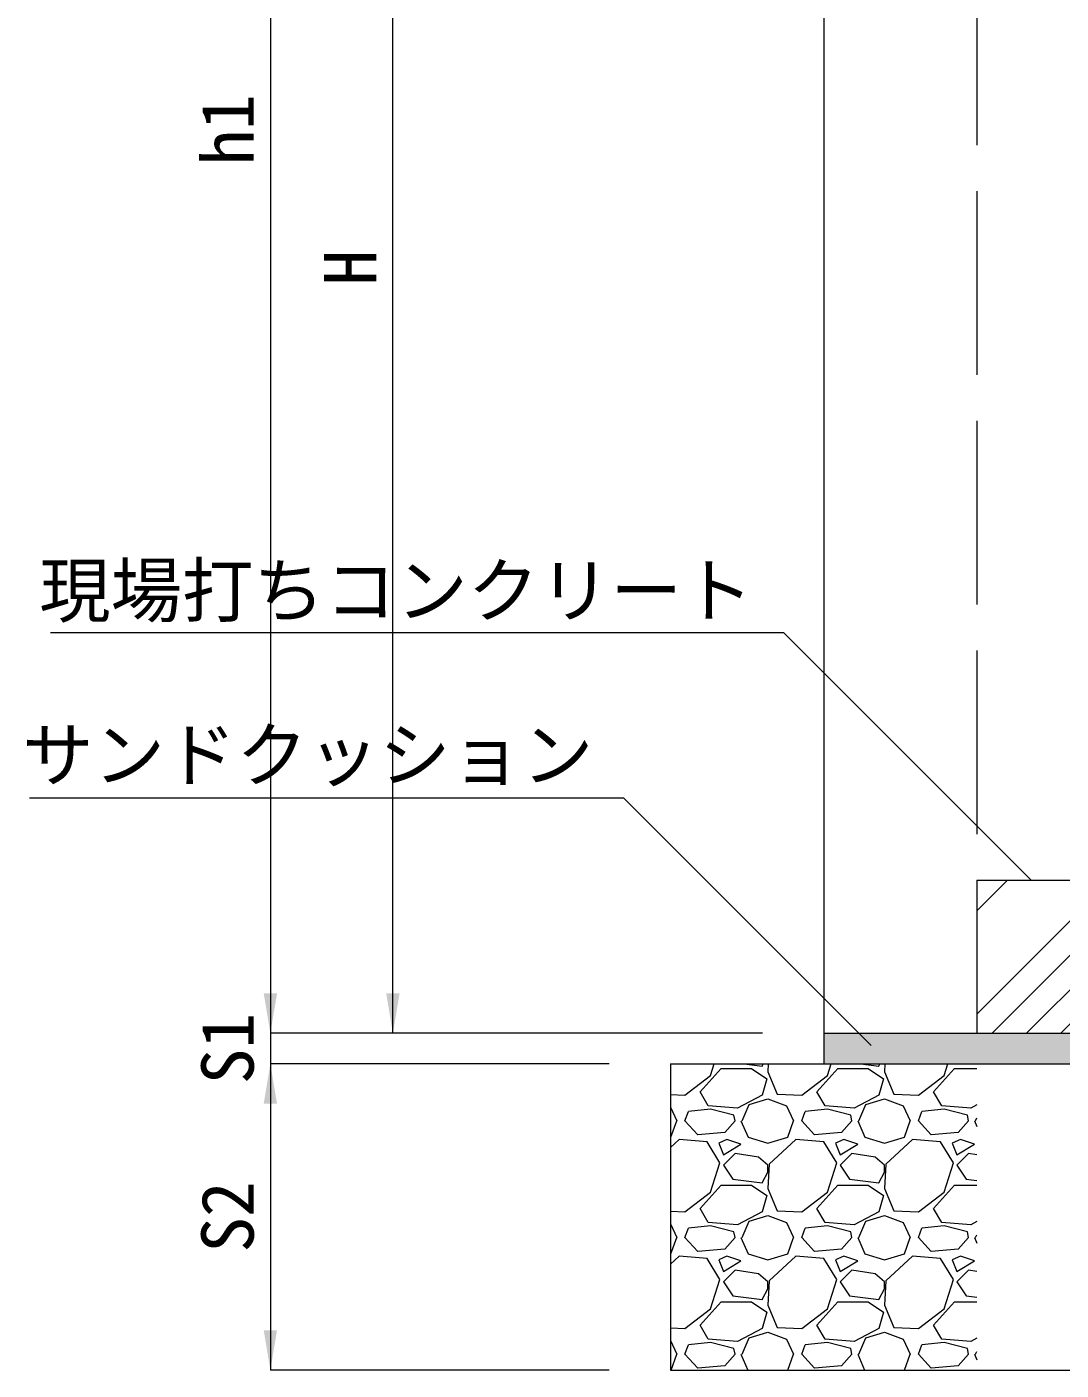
# Model space of a CAD drawing. Units: millimetres at full size, sheet at 1:20; details may follow other scales. Extents: x 77366 to 86266, y -8765 to 5947.
# Drawn here: x 83496 to 84171, y 2746 to 3624 of the extents above; entities that cross this region are included whole.
import ezdxf
from ezdxf.enums import TextEntityAlignment as Align

# ---------------------------------------------------------------- set-up
doc = ezdxf.new("R2010")
doc.units = ezdxf.units.MM
doc.header["$LTSCALE"] = 20
doc.linetypes.add('DASHED', pattern=[7.5, 6, -1.5])
for name, color, linetype, lineweight in [('ハッチング', 7, 'Continuous', 9), ('基礎', 7, 'Continuous', 5), ('寸法線', 7, 'Continuous', 13), ('引出線', 4, 'Continuous', 13), ('本体', 2, 'Continuous', 20)]:
    doc.layers.add(name, color=color, linetype=linetype, lineweight=lineweight)
doc.styles.add('ＭＳ ゴシック', font='')
doc.styles.get('ＭＳ ゴシック').set_extended_font_data('MS Gothic')

# ---------------------------------------------------------------- blocks, each defined once
blk = doc.blocks.new('filled_arrow')
at = {"color": 0, "linetype": 'Continuous', "lineweight": -2}
blk.add_solid([(7.5, 1.25), (0, 0), (7.5, -1.25)], dxfattribs=at)

msp = doc.modelspace()

# ---------------------------------------------------------------- hatches: boundary and pattern name
at = {"layer": 'ハッチング'}
h = msp.add_hatch(dxfattribs=at)
h.set_pattern_fill('USER', color=256, style=0, pattern_type=2)
h.set_pattern_definition([(45, (4775, 150), (-67.35192, 67.35192), []), (45, (4797.45, 150), (-67.35192, 67.35192), []), (45, (4819.9, 150), (-67.35192, 67.35192), []), (45, (4842.35, 150), (-67.35192, 67.35192), [])])
h.paths.add_polyline_path([(84115.8, 3066.47), (84115.8, 2966.47), (84415.8, 2966.47), (84415.8, 3066.47)])
msp.add_hatch(color=256, dxfattribs=at).paths.add_polyline_path([(84015.8, 2966.47), (84015.8, 2946.47), (84515.8, 2946.47), (84515.8, 2966.47)])

# ---------------------------------------------------------------- linework, layer by layer
at = {"layer": '基礎', "color": 3, "lineweight": 13}
for p, q in [((84015.8, 2966.47), (84015.8, 2946.47)), ((83915.8, 2946.47), (84615.8, 2946.47)), ((83915.8, 2946.47), (83915.8, 2746.47)), ((83915.8, 2746.47), (84615.8, 2746.47))]:
    msp.add_line(p, q, dxfattribs=at)
at = {"layer": '基礎'}
for p, q in [((83925.25, 2926.01), (83942.01, 2938.96)), ((83935.15, 2928.29), (83948.87, 2943.53)), ((83942.01, 2938.96), (83944.41, 2946.47)), ((83948.87, 2943.53), (83968.68, 2943.53)), ((83963.81, 2946.47), (83975.54, 2945.06)), ((83968.68, 2943.53), (83978.59, 2936.68)), ((83975.54, 2945.06), (83976.32, 2946.47)), ((83979.6, 2946.47), (83979.35, 2941.25)), ((83979.35, 2941.25), (83985.45, 2926.77)), ((84001.45, 2926.01), (84018.21, 2938.96)), ((84011.35, 2928.29), (84025.07, 2943.53)), ((84018.21, 2938.96), (84020.61, 2946.47)), ((84025.07, 2943.53), (84044.88, 2943.53)), ((84040.01, 2946.47), (84051.74, 2945.06)), ((84044.88, 2943.53), (84054.79, 2936.68)), ((84051.74, 2945.06), (84052.52, 2946.47)), ((84055.8, 2946.47), (84055.55, 2941.25)), ((84055.55, 2941.25), (84061.65, 2926.77)), ((84077.65, 2926.01), (84094.41, 2938.96)), ((84087.55, 2928.29), (84101.27, 2943.53)), ((84094.41, 2938.96), (84096.81, 2946.47)), ((84101.27, 2943.53), (84115.8, 2943.53)), ((83978.59, 2936.68), (83975.54, 2926.01)), ((84054.79, 2936.68), (84051.74, 2926.01)), ((83915.8, 2926.46), (83925.25, 2926.01)), ((83940.49, 2919.15), (83935.15, 2928.29)), ((83975.54, 2926.01), (83959.54, 2917.63)), ((83967.16, 2919.91), (83979.35, 2923.72)), ((83979.35, 2923.72), (83991.54, 2919.15)), ((83985.45, 2926.77), (84001.45, 2926.01)), ((84016.69, 2919.15), (84011.35, 2928.29)), ((84051.74, 2926.01), (84035.74, 2917.63)), ((84043.36, 2919.91), (84055.55, 2923.72)), ((84055.55, 2923.72), (84067.74, 2919.15)), ((84061.65, 2926.77), (84077.65, 2926.01)), ((84092.89, 2919.15), (84087.55, 2928.29)), ((83915.8, 2918.17), (83919.91, 2909.24)), ((83925.25, 2909.24), (83927.53, 2915.34)), ((83942.01, 2916.86), (83927.53, 2915.34)), ((83959.54, 2917.63), (83940.49, 2919.15)), ((83957.25, 2913.05), (83942.01, 2916.86)), ((83958.01, 2909.24), (83957.25, 2913.05)), ((83962.59, 2909.24), (83967.16, 2919.91)), ((83991.54, 2919.15), (83996.11, 2909.24)), ((84001.45, 2909.24), (84003.73, 2915.34)), ((84018.21, 2916.86), (84003.73, 2915.34)), ((84035.74, 2917.63), (84016.69, 2919.15)), ((84033.45, 2913.05), (84018.21, 2916.86)), ((84034.21, 2909.24), (84033.45, 2913.05)), ((84038.79, 2909.24), (84043.36, 2919.91)), ((84067.74, 2919.15), (84072.31, 2909.24)), ((84077.65, 2909.24), (84079.93, 2915.34)), ((84094.41, 2916.86), (84079.93, 2915.34)), ((84111.94, 2917.63), (84092.89, 2919.15)), ((84109.65, 2913.05), (84094.41, 2916.86)), ((84110.41, 2909.24), (84109.65, 2913.05)), ((84115.8, 2919.65), (84111.94, 2917.63)), ((83916.1, 2898.58), (83919.91, 2909.24)), ((83933.63, 2900.1), (83925.25, 2909.24)), ((83958.01, 2909.24), (83951.16, 2901.62)), ((83961.82, 2909.24), (83966.4, 2898.58)), ((83992.3, 2898.58), (83996.11, 2909.24)), ((84009.83, 2900.1), (84001.45, 2909.24)), ((84034.21, 2909.24), (84027.36, 2901.62)), ((84038.02, 2909.24), (84042.6, 2898.58)), ((84068.5, 2898.58), (84072.31, 2909.24)), ((84086.03, 2900.1), (84077.65, 2909.24)), ((84110.41, 2909.24), (84103.56, 2901.62)), ((84114.22, 2909.24), (84115.8, 2905.58)), ((84114.99, 2909.24), (84115.8, 2911.14)), ((83915.8, 2898.49), (83916.1, 2898.58)), ((83921.44, 2897.05), (83915.8, 2891.9)), ((83939.73, 2895.53), (83921.44, 2897.05)), ((83951.16, 2901.63), (83933.63, 2900.1)), ((83948.11, 2881.81), (83939.73, 2895.53)), ((83952.68, 2897.05), (83947.35, 2894.77)), ((83961.82, 2894), (83952.68, 2897.05)), ((83966.4, 2898.58), (83979.35, 2894.77)), ((83979.35, 2894.77), (83992.3, 2898.58)), ((83997.64, 2897.05), (83980.11, 2881.05)), ((84015.93, 2895.53), (83997.64, 2897.05)), ((84027.36, 2901.63), (84009.83, 2900.1)), ((84024.31, 2881.81), (84015.93, 2895.53)), ((84028.88, 2897.05), (84023.55, 2894.77)), ((84038.02, 2894), (84028.88, 2897.05)), ((84042.6, 2898.58), (84055.55, 2894.77)), ((84055.55, 2894.77), (84068.5, 2898.58)), ((84073.84, 2897.05), (84056.31, 2881.05)), ((84092.13, 2895.53), (84073.84, 2897.05)), ((84103.56, 2901.63), (84086.03, 2900.1)), ((84100.51, 2881.81), (84092.13, 2895.53)), ((84105.08, 2897.05), (84099.75, 2894.77)), ((84114.22, 2894), (84105.08, 2897.05)), ((83947.35, 2894.77), (83950.39, 2887.15)), ((83950.39, 2887.15), (83961.82, 2894)), ((83958.01, 2887.91), (83950.39, 2880.29)), ((83973.25, 2885.62), (83958.01, 2887.91)), ((84023.55, 2894.77), (84026.59, 2887.15)), ((84026.59, 2887.15), (84038.02, 2894)), ((84034.21, 2887.91), (84026.59, 2880.29)), ((84049.45, 2885.62), (84034.21, 2887.91)), ((84099.75, 2894.77), (84102.79, 2887.15)), ((84102.79, 2887.15), (84114.22, 2894)), ((84110.41, 2887.91), (84102.79, 2880.29)), ((84115.8, 2887.1), (84110.41, 2887.91)), ((83942.01, 2862.76), (83948.11, 2881.81)), ((83950.39, 2880.29), (83956.49, 2871.14)), ((83979.35, 2880.29), (83973.25, 2885.62)), ((83980.11, 2881.05), (83979.35, 2865.05)), ((83979.35, 2875.72), (83979.35, 2880.29)), ((84018.21, 2862.76), (84024.31, 2881.81)), ((84026.59, 2880.29), (84032.69, 2871.14)), ((84055.55, 2880.29), (84049.45, 2885.62)), ((84056.31, 2881.05), (84055.55, 2865.05)), ((84055.55, 2875.72), (84055.55, 2880.29)), ((84094.41, 2862.76), (84100.51, 2881.81)), ((84102.79, 2880.29), (84108.89, 2871.14)), ((83956.49, 2871.14), (83975.54, 2868.86)), ((83975.54, 2868.86), (83979.35, 2875.72)), ((84032.69, 2871.14), (84051.74, 2868.86)), ((84051.74, 2868.86), (84055.55, 2875.72)), ((84108.89, 2871.14), (84115.8, 2870.32)), ((83925.25, 2849.81), (83942.01, 2862.76)), ((83935.15, 2852.09), (83948.87, 2867.33)), ((83948.87, 2867.33), (83968.68, 2867.33)), ((83968.68, 2867.33), (83978.59, 2860.48)), ((83978.59, 2860.48), (83975.54, 2849.81)), ((83979.35, 2865.05), (83985.45, 2850.57)), ((84001.45, 2849.81), (84018.21, 2862.76)), ((84011.35, 2852.09), (84025.07, 2867.33)), ((84025.07, 2867.33), (84044.88, 2867.33)), ((84044.88, 2867.33), (84054.79, 2860.48)), ((84054.79, 2860.48), (84051.74, 2849.81)), ((84055.55, 2865.05), (84061.65, 2850.57)), ((84077.65, 2849.81), (84094.41, 2862.76)), ((84087.55, 2852.09), (84101.27, 2867.33)), ((84101.27, 2867.33), (84115.8, 2867.33)), ((83940.49, 2842.95), (83935.15, 2852.09)), ((84016.69, 2842.95), (84011.35, 2852.09)), ((84092.89, 2842.95), (84087.55, 2852.09)), ((83915.8, 2850.26), (83925.25, 2849.81)), ((83959.54, 2841.43), (83940.49, 2842.95)), ((83975.54, 2849.81), (83959.54, 2841.43)), ((83962.59, 2833.04), (83967.16, 2843.71)), ((83967.16, 2843.71), (83979.35, 2847.52)), ((83979.35, 2847.52), (83991.54, 2842.95)), ((83985.45, 2850.57), (84001.45, 2849.81)), ((83991.54, 2842.95), (83996.11, 2833.04)), ((84035.74, 2841.43), (84016.69, 2842.95)), ((84051.74, 2849.81), (84035.74, 2841.43)), ((84038.79, 2833.04), (84043.36, 2843.71)), ((84043.36, 2843.71), (84055.55, 2847.52)), ((84055.55, 2847.52), (84067.74, 2842.95)), ((84061.65, 2850.57), (84077.65, 2849.81)), ((84067.74, 2842.95), (84072.31, 2833.04)), ((84111.94, 2841.43), (84092.89, 2842.95)), ((84115.8, 2843.45), (84111.94, 2841.43)), ((83915.8, 2841.97), (83919.91, 2833.04)), ((83925.25, 2833.04), (83927.53, 2839.14)), ((83942.01, 2840.66), (83927.53, 2839.14)), ((83957.25, 2836.85), (83942.01, 2840.66)), ((83958.01, 2833.04), (83957.25, 2836.85)), ((84001.45, 2833.04), (84003.73, 2839.14)), ((84018.21, 2840.66), (84003.73, 2839.14)), ((84033.45, 2836.85), (84018.21, 2840.66)), ((84034.21, 2833.04), (84033.45, 2836.85)), ((84077.65, 2833.04), (84079.93, 2839.14)), ((84094.41, 2840.66), (84079.93, 2839.14)), ((84109.65, 2836.85), (84094.41, 2840.66)), ((84110.41, 2833.04), (84109.65, 2836.85)), ((84114.99, 2833.04), (84115.8, 2834.94)), ((83916.1, 2822.38), (83919.91, 2833.04)), ((83933.63, 2823.9), (83925.25, 2833.04)), ((83951.16, 2825.43), (83933.63, 2823.9)), ((83958.01, 2833.04), (83951.16, 2825.42)), ((83961.82, 2833.04), (83966.4, 2822.38)), ((83992.3, 2822.38), (83996.11, 2833.04)), ((84009.83, 2823.9), (84001.45, 2833.04)), ((84027.36, 2825.43), (84009.83, 2823.9)), ((84034.21, 2833.04), (84027.36, 2825.42)), ((84038.02, 2833.04), (84042.6, 2822.38)), ((84068.5, 2822.38), (84072.31, 2833.04)), ((84086.03, 2823.9), (84077.65, 2833.04)), ((84103.56, 2825.43), (84086.03, 2823.9)), ((84110.41, 2833.04), (84103.56, 2825.42)), ((84114.22, 2833.04), (84115.8, 2829.38)), ((83915.8, 2822.29), (83916.1, 2822.38)), ((83921.44, 2820.85), (83915.8, 2815.7)), ((83939.73, 2819.33), (83921.44, 2820.85)), ((83948.11, 2805.61), (83939.73, 2819.33)), ((83952.68, 2820.85), (83947.35, 2818.57)), ((83947.35, 2818.57), (83950.39, 2810.95)), ((83950.39, 2810.95), (83961.82, 2817.8)), ((83961.82, 2817.8), (83952.68, 2820.85)), ((83966.4, 2822.38), (83979.35, 2818.57)), ((83979.35, 2818.57), (83992.3, 2822.38)), ((83997.64, 2820.85), (83980.11, 2804.85)), ((84015.93, 2819.33), (83997.64, 2820.85)), ((84024.31, 2805.61), (84015.93, 2819.33)), ((84028.88, 2820.85), (84023.55, 2818.57)), ((84023.55, 2818.57), (84026.59, 2810.95)), ((84026.59, 2810.95), (84038.02, 2817.8)), ((84038.02, 2817.8), (84028.88, 2820.85)), ((84042.6, 2822.38), (84055.55, 2818.57)), ((84055.55, 2818.57), (84068.5, 2822.38)), ((84073.84, 2820.85), (84056.31, 2804.85)), ((84092.13, 2819.33), (84073.84, 2820.85)), ((84100.51, 2805.61), (84092.13, 2819.33)), ((84105.08, 2820.85), (84099.75, 2818.57)), ((84099.75, 2818.57), (84102.79, 2810.95)), ((84102.79, 2810.95), (84114.22, 2817.8)), ((84114.22, 2817.8), (84105.08, 2820.85)), ((83958.01, 2811.71), (83950.39, 2804.09)), ((83973.25, 2809.42), (83958.01, 2811.71)), ((83979.35, 2804.09), (83973.25, 2809.42)), ((84034.21, 2811.71), (84026.59, 2804.09)), ((84049.45, 2809.42), (84034.21, 2811.71)), ((84055.55, 2804.09), (84049.45, 2809.42)), ((84110.41, 2811.71), (84102.79, 2804.09)), ((84115.8, 2810.9), (84110.41, 2811.71)), ((83942.01, 2786.56), (83948.11, 2805.61)), ((83950.39, 2804.09), (83956.49, 2794.94)), ((83975.54, 2792.66), (83979.35, 2799.52)), ((83980.11, 2804.85), (83979.35, 2788.85)), ((83979.35, 2799.52), (83979.35, 2804.09)), ((84018.21, 2786.56), (84024.31, 2805.61)), ((84026.59, 2804.09), (84032.69, 2794.94)), ((84051.74, 2792.66), (84055.55, 2799.52)), ((84056.31, 2804.85), (84055.55, 2788.85)), ((84055.55, 2799.52), (84055.55, 2804.09)), ((84094.41, 2786.56), (84100.51, 2805.61)), ((84102.79, 2804.09), (84108.89, 2794.94)), ((83935.15, 2775.89), (83948.87, 2791.13)), ((83948.87, 2791.13), (83968.68, 2791.13)), ((83956.49, 2794.94), (83975.54, 2792.66)), ((83968.68, 2791.13), (83978.59, 2784.28)), ((84011.35, 2775.89), (84025.07, 2791.13)), ((84025.07, 2791.13), (84044.88, 2791.13)), ((84032.69, 2794.94), (84051.74, 2792.66)), ((84044.88, 2791.13), (84054.79, 2784.28)), ((84087.55, 2775.89), (84101.27, 2791.13)), ((84101.27, 2791.13), (84115.8, 2791.13)), ((84108.89, 2794.94), (84115.8, 2794.12)), ((83925.25, 2773.61), (83942.01, 2786.56)), ((83978.59, 2784.28), (83975.54, 2773.61)), ((83979.35, 2788.85), (83985.45, 2774.37)), ((84001.45, 2773.61), (84018.21, 2786.56)), ((84054.79, 2784.28), (84051.74, 2773.61)), ((84055.55, 2788.85), (84061.65, 2774.37)), ((84077.65, 2773.61), (84094.41, 2786.56)), ((83915.8, 2774.06), (83925.25, 2773.61)), ((83940.49, 2766.75), (83935.15, 2775.89)), ((83975.54, 2773.61), (83959.54, 2765.23)), ((83985.45, 2774.37), (84001.45, 2773.61)), ((84016.69, 2766.75), (84011.35, 2775.89)), ((84051.74, 2773.61), (84035.74, 2765.23)), ((84061.65, 2774.37), (84077.65, 2773.61)), ((84092.89, 2766.75), (84087.55, 2775.89)), ((83915.8, 2765.77), (83919.91, 2756.84)), ((83942.01, 2764.46), (83927.53, 2762.94)), ((83959.54, 2765.23), (83940.49, 2766.75)), ((83957.25, 2760.65), (83942.01, 2764.46)), ((83962.59, 2756.84), (83967.16, 2767.51)), ((83967.16, 2767.51), (83979.35, 2771.32)), ((83979.35, 2771.32), (83991.54, 2766.75)), ((83991.54, 2766.75), (83996.11, 2756.84)), ((84018.21, 2764.46), (84003.73, 2762.94)), ((84035.74, 2765.23), (84016.69, 2766.75)), ((84033.45, 2760.65), (84018.21, 2764.46)), ((84038.79, 2756.84), (84043.36, 2767.51)), ((84043.36, 2767.51), (84055.55, 2771.32)), ((84055.55, 2771.32), (84067.74, 2766.75)), ((84067.74, 2766.75), (84072.31, 2756.84)), ((84094.41, 2764.46), (84079.93, 2762.94)), ((84111.94, 2765.23), (84092.89, 2766.75)), ((84109.65, 2760.65), (84094.41, 2764.46)), ((84115.8, 2767.25), (84111.94, 2765.23)), ((83916.21, 2746.47), (83919.91, 2756.84)), ((83925.25, 2756.84), (83927.53, 2762.94)), ((83933.63, 2747.7), (83925.25, 2756.84)), ((83958.01, 2756.84), (83951.16, 2749.22)), ((83958.01, 2756.84), (83957.25, 2760.65)), ((83961.82, 2756.84), (83966.27, 2746.47)), ((83992.41, 2746.47), (83996.11, 2756.84)), ((84001.45, 2756.84), (84003.73, 2762.94)), ((84009.83, 2747.7), (84001.45, 2756.84)), ((84034.21, 2756.84), (84027.36, 2749.22)), ((84034.21, 2756.84), (84033.45, 2760.65)), ((84038.02, 2756.84), (84042.47, 2746.47)), ((84068.61, 2746.47), (84072.31, 2756.84)), ((84077.65, 2756.84), (84079.93, 2762.94)), ((84086.03, 2747.7), (84077.65, 2756.84)), ((84110.41, 2756.84), (84103.56, 2749.22)), ((84110.41, 2756.84), (84109.65, 2760.65)), ((84114.22, 2756.84), (84115.8, 2753.18)), ((84114.99, 2756.84), (84115.8, 2758.74)), ((83951.16, 2749.23), (83933.63, 2747.7)), ((84027.36, 2749.23), (84009.83, 2747.7)), ((84103.56, 2749.23), (84086.03, 2747.7))]:
    msp.add_line(p, q, dxfattribs=at)
at = {"layer": '寸法線', "lineweight": 9}
for p, q in [((83654.55, 4146.47), (83654.55, 2966.47)), ((83734.55, 2966.47), (83734.55, 3966.47)), ((83654.55, 3018.47), (83654.55, 2894.47)), ((83975.8, 2966.47), (83654.55, 2966.47)), ((83975.8, 2966.47), (83654.55, 2966.47)), ((83975.8, 2966.47), (83734.55, 2966.47)), ((83875.8, 2946.47), (83654.55, 2946.47)), ((83654.55, 2946.47), (83654.55, 2746.47)), ((83875.8, 2946.47), (83654.55, 2946.47)), ((83875.8, 2746.47), (83654.55, 2746.47))]:
    msp.add_line(p, q, dxfattribs=at)
at = {"layer": '引出線'}
for points in [[(84151.29, 3066.47), (83989.83, 3227.93), (83510.97, 3227.93)], [(84046.88, 2958.57), (83885.42, 3120.03), (83497.19, 3120.03)]]:
    msp.add_lwpolyline(points, dxfattribs=at)
at = {"layer": '本体'}
for p, q in [((84015.8, 3966.47), (84015.8, 2966.47)), ((84015.8, 2966.47), (84515.8, 2966.47))]:
    msp.add_line(p, q, dxfattribs=at)
at = {"layer": '本体', "linetype": 'DASHED', "lineweight": 15}
for p, q in [((84115.8, 3966.47), (84115.8, 2966.47)), ((84115.8, 3066.47), (84415.8, 3066.47))]:
    msp.add_line(p, q, dxfattribs=at)

# ---------------------------------------------------------------- block references
at = {"layer": '寸法線', "lineweight": 9, "xscale": 3.47, "yscale": 3.47}
for p, rotation in [((83654.55, 2966.47), 90), ((83654.55, 2966.47), 90), ((83734.55, 2966.47), 90), ((83654.55, 2946.47), 270), ((83654.55, 2946.47), 270), ((83654.55, 2746.47), 90)]:
    msp.add_blockref('filled_arrow', p, dxfattribs=dict(at, rotation=rotation))
at = {"layer": '引出線', "xscale": 0.133, "yscale": 0.133, "rotation": 135}
for p in [(84151.29, 3066.47), (84046.88, 2958.57)]:
    msp.add_blockref('filled_arrow', p, dxfattribs=at)

# ---------------------------------------------------------------- texts
at = {"layer": '寸法線', "style": 'ＭＳ ゴシック'}
for s, p in [('h1', (83626.55, 3556.47)), ('H', (83706.55, 3466.47)), ('S1', (83626.55, 2956.47)), ('S2', (83626.55, 2846.47))]:
    msp.add_text(s, height=34.18, rotation=90, dxfattribs=at).set_placement(p, align=Align.MIDDLE_CENTER)
at = {"layer": '引出線', "style": 'ＭＳ ゴシック'}
for s, p in [('現場打ちコンクリート', (83969.83, 3272.77)), ('サンドクッション', (83865.42, 3165.43))]:
    msp.add_text(s, height=34.18, dxfattribs=at).set_placement(p, align=Align.TOP_RIGHT)

doc.saveas('drawing.dxf')
